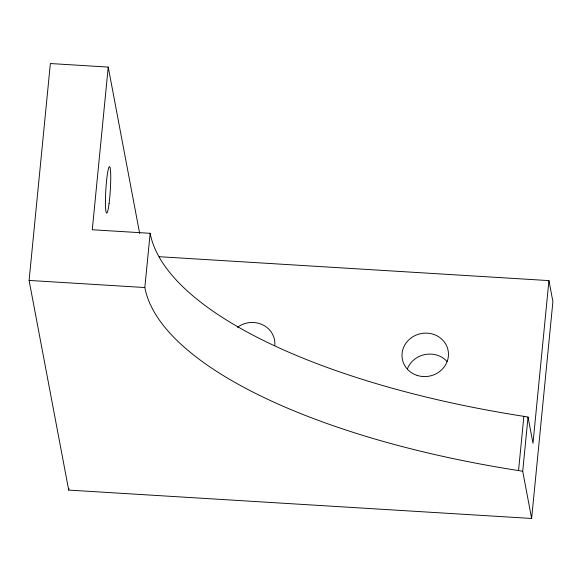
<?xml version="1.0" encoding="UTF-8"?>
<svg xmlns="http://www.w3.org/2000/svg" width="582" height="582" viewBox="0 0 582 582"><rect width="100%" height="100%" fill="white"/><g stroke="black" fill="none" stroke-linecap="round" stroke-linejoin="round"><path stroke-width="0.87" d="M159.279 256.713L548.942 280.604L552.9 301.571L531.635 518.467L68.705 490.088L29.1 280.429L50.365 63.533L108.23 67.083L139.673 233.52M108.23 67.083L92.283 229.752L150.149 233.302A465.956 164.706 5.6 0 0 523.865 416.348L528.041 417.083L532.988 443.28L548.942 280.604M68.705 490.088L68.88 488.283M531.635 518.467L522.723 471.304L518.547 470.569A465.956 164.706 5.6 0 1 144.831 287.53L150.149 233.302M518.547 470.569L523.865 416.348M522.723 471.304L528.041 417.083M29.1 280.429L144.831 287.53M407.385 368.828A23.295 21.68 -10.7 0 1 447.063 361.473M237.441 327.339A23.295 21.68 -10.7 0 1 262.838 324.887A23.295 21.68 -10.7 0 1 274.777 345.621M417.185 375.426A23.295 21.68 -10.7 0 0 448.14 350.604A23.295 21.68 -10.7 0 0 410.368 338.506A23.295 21.68 -10.7 0 0 417.185 375.426M109.067 203.584A23.295 2.241 -86.5 0 0 109.736 166.75A23.295 2.241 -86.5 0 0 105.466 199.277A23.295 2.241 -86.5 0 0 109.067 203.584"/></g></svg>
